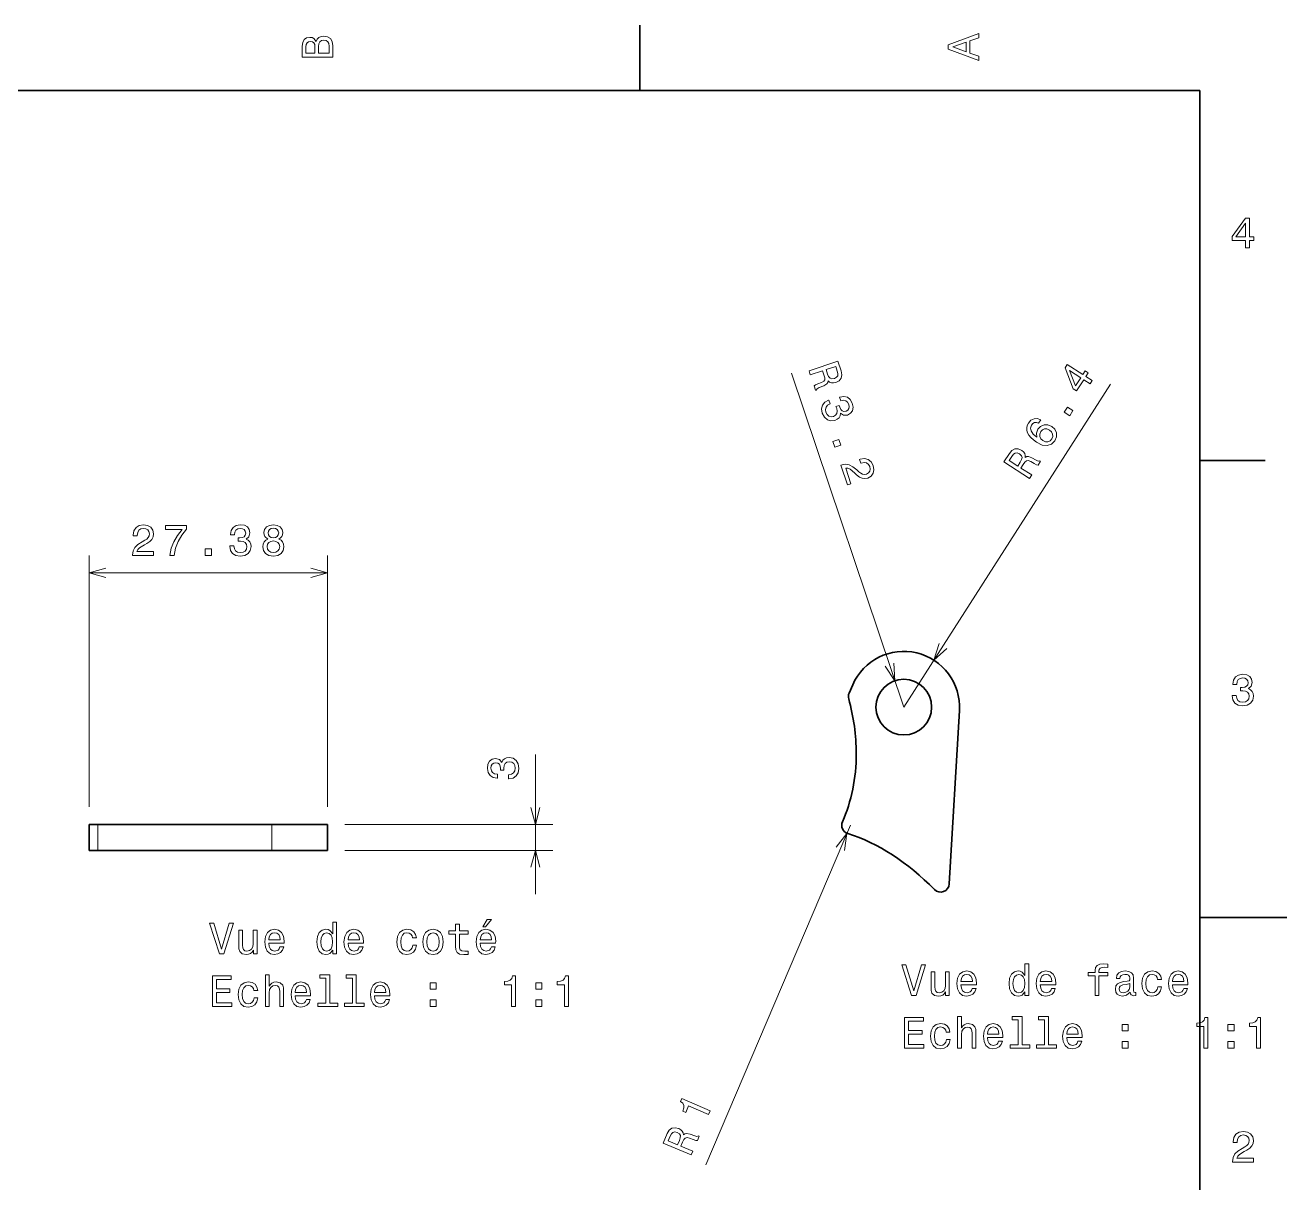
# Model space of a CAD drawing. Extents: x 0 to 297, y 0 to 210.
# Drawn here: x 152.1 to 297, y 74.5 to 207.5 of the extents above; entities that cross this region are included whole.
import ezdxf

# ---------------------------------------------------------------- set-up
doc = ezdxf.new("R2010")
doc.units = 0

msp = doc.modelspace()

# ---------------------------------------------------------------- linework, layer by layer
at = {"color": 7, "lineweight": 35, "ltscale": 0.1875}
for p, q in [((222.699997, 200), (222.699997, 207.5)), ((287, 157.5), (294.5, 157.5))]:
    msp.add_line(p, q, dxfattribs=at)
at = {"color": 7, "lineweight": 35}
for p, q in [((287, 200), (10, 200)), ((287, 10), (287, 200))]:
    msp.add_line(p, q, dxfattribs=at)
at = {"color": 7, "lineweight": 13}
for p, q in [((253.012619, 129.174469), (240.109375, 167.517853)), ((253.012619, 129.174469), (276.773651, 166.280792)), ((159.453827, 117.702499), (159.453827, 146.597809)), ((186.831055, 117.702499), (186.831055, 146.597809)), ((159.453827, 144.597809), (186.831055, 144.597809)), ((188.831055, 115.702499), (212.713531, 115.702499)), ((246.880676, 115.594124), (230.287857, 76.585869)), ((188.831055, 112.702499), (212.713531, 112.702499))]:
    msp.add_line(p, q, dxfattribs=at)
at = {"color": 7, "lineweight": 35, "ltscale": 0.025921}
msp.add_line((247.148758, 131.738678), (246.733353, 130.788712), dxfattribs=at)
at = {"color": 7, "lineweight": 35, "ltscale": 0.499431}
for p, q in [((258.242493, 108.859482), (259.401825, 128.803055)), ((160.453827, 115.702499), (180.431061, 115.702499)), ((160.453827, 112.702499), (180.431061, 112.702499))]:
    msp.add_line(p, q, dxfattribs=at)
at = {"color": 7, "lineweight": 13, "ltscale": 0.400901}
msp.add_line((210.713531, 107.702499), (210.713531, 123.738525), dxfattribs=at)
at = {"color": 7, "lineweight": 35, "ltscale": 0.025}
for p, q in [((160.453827, 115.702499), (159.453827, 115.702499)), ((160.453827, 112.702499), (159.453827, 112.702499))]:
    msp.add_line(p, q, dxfattribs=at)
at = {"color": 7, "lineweight": 35, "ltscale": 0.075}
for p, q in [((159.453827, 112.702499), (159.453827, 115.702499)), ((186.831055, 112.702499), (186.831055, 115.702499))]:
    msp.add_line(p, q, dxfattribs=at)
at = {"color": 7, "lineweight": 13, "ltscale": 0.075}
for p, q in [((160.453827, 112.702499), (160.453827, 115.702499)), ((180.431061, 112.702499), (180.431061, 115.702499))]:
    msp.add_line(p, q, dxfattribs=at)
at = {"color": 7, "lineweight": 35, "ltscale": 0.16}
for p, q in [((186.831055, 115.702499), (180.431061, 115.702499)), ((186.831055, 112.702499), (180.431061, 112.702499))]:
    msp.add_line(p, q, dxfattribs=at)
at = {"color": 7, "lineweight": 35, "ltscale": 0.25}
msp.add_line((287, 105), (297, 105), dxfattribs=at)
at = {"color": 7, "lineweight": 13}
for points in [[(185.542007, 205.630417), (185.249496, 205.983429), (185.052811, 206.074219), (184.81073, 206.104477), (184.432495, 206.03891), (184.160156, 205.842224), (183.993729, 205.524506), (183.933212, 205.080704), (183.933212, 203.835022), (187.433212, 203.835022), (187.433212, 205.151306), (187.36261, 205.620331), (187.155838, 205.968307), (186.828018, 206.185165), (186.384216, 206.260818), (186.08667, 206.215424), (185.839554, 206.094391), (185.65799, 205.897705)], [(187.014618, 205.095825), (187.014618, 204.298996), (185.809296, 204.298996), (185.809296, 205.050446), (185.844589, 205.368164), (185.9505, 205.595108), (186.132065, 205.731277), (186.394302, 205.776657), (186.671692, 205.731277), (186.863327, 205.605194), (186.979324, 205.393372)], [(261.633209, 203.466858), (261.633209, 203.930847), (260.604401, 204.298996), (260.604401, 205.695969), (261.633209, 206.064133), (261.633209, 206.538193), (258.128174, 205.257217), (258.128174, 204.742798)], [(185.385666, 204.984879), (185.385666, 204.298996), (184.351807, 204.298996), (184.351807, 205.025223), (184.382065, 205.297562), (184.472839, 205.489197), (184.629181, 205.605194), (184.86116, 205.645538), (185.093155, 205.600143), (185.254532, 205.479111), (185.355408, 205.272339)], [(260.17572, 204.460388), (258.632477, 205), (260.17572, 205.539627)], [(292.277374, 181.916794), (292.731262, 181.916794), (292.731262, 182.784225), (293.23056, 182.784225), (293.23056, 183.187683), (292.731262, 183.187683), (292.731262, 185.341141), (292.272339, 185.341141), (290.739197, 183.228027), (290.739197, 182.784225), (292.277374, 182.784225)], [(291.162842, 183.187683), (292.277374, 184.756134), (292.277374, 183.187683)], [(242.130371, 167.782898), (242.279968, 167.338379), (243.680466, 167.809662), (243.833267, 167.355591), (243.931519, 167.016174), (243.935379, 166.78334), (243.816254, 166.61554), (243.550323, 166.472839), (243.128189, 166.304169), (242.85582, 166.180603), (242.707825, 166.06694), (242.876724, 165.565063), (242.967545, 165.595612), (243.064377, 165.750595), (243.300064, 165.872467), (243.824142, 166.08609), (244.193527, 166.300842), (244.280807, 166.452606), (244.313721, 166.655243), (244.497559, 166.504257), (244.709885, 166.426727), (244.949158, 166.411469), (245.212143, 166.468033), (245.591125, 166.670059), (245.827911, 166.962585), (245.903381, 167.339188), (245.820755, 167.790283), (245.447586, 168.8992)], [(245.37265, 167.777832), (245.442093, 167.476624), (245.420441, 167.240524), (245.29657, 167.055176), (245.048157, 166.923676), (244.754852, 166.878189), (244.544128, 166.950943), (244.384094, 167.141861), (244.25885, 167.434952), (244.086746, 167.946396), (245.190887, 168.317963)], [(274.420349, 166.314529), (274.665131, 166.696777), (273.934631, 167.164551), (274.203857, 167.585007), (273.864105, 167.802582), (273.594849, 167.382111), (271.781342, 168.543396), (271.533875, 168.156921), (272.486633, 165.726273), (272.860382, 165.486938), (273.68985, 166.782318)], [(272.749054, 166.061279), (272.029236, 167.845688), (273.350098, 166.999878)], [(244.412994, 164.44693), (244.379532, 164.435669), (243.946411, 164.204773), (243.677856, 163.864319), (243.577026, 163.436615), (243.653397, 162.940857), (243.901932, 162.4711), (244.237717, 162.169037), (244.652725, 162.042633), (245.111862, 162.101364), (245.381012, 162.234512), (245.575058, 162.41687), (245.694, 162.648468), (245.74585, 162.921326), (246.108505, 162.697495), (246.55658, 162.725891), (246.905273, 162.92305), (247.118118, 163.22348), (247.182373, 163.617584), (247.090103, 164.097366), (246.868851, 164.501816), (246.547562, 164.760849), (246.140579, 164.863342), (245.671936, 164.785461), (245.638474, 164.7742), (245.781631, 164.348785), (246.100403, 164.413498), (246.362106, 164.363205), (246.563492, 164.207489), (246.706192, 163.941559), (246.751602, 163.680145), (246.712341, 163.464737), (246.586823, 163.30011), (246.381424, 163.183105), (246.132736, 163.147308), (245.936401, 163.208939), (245.773254, 163.377518), (245.652878, 163.64032), (245.59494, 163.828339), (245.217331, 163.701263), (245.305695, 163.470276), (245.364014, 163.154663), (245.324905, 162.891418), (245.183533, 162.694855), (244.955841, 162.565018), (244.660919, 162.524292), (244.408737, 162.59375), (244.205688, 162.770187), (244.064545, 163.047287), (244.011017, 163.364502), (244.080414, 163.632629), (244.263199, 163.84845), (244.560974, 164.007187)], [(268.740814, 162.186615), (268.345123, 162.326202), (267.970642, 162.302505), (267.624329, 162.11705), (267.329773, 161.778656), (267.199036, 161.509048), (267.141052, 161.240768), (267.15033, 160.965347), (267.233856, 160.684296), (267.385834, 160.407303), (267.610565, 160.131653), (267.90802, 159.85733), (268.275116, 159.598297), (268.921722, 159.280075), (269.492432, 159.208054), (269.970612, 159.374954), (270.353516, 159.776535), (270.540863, 160.237457), (270.542511, 160.679565), (270.358765, 161.084671), (270.005768, 161.412521), (269.556061, 161.598679), (269.120941, 161.601852), (268.732483, 161.425415), (268.425201, 161.095184), (268.25177, 160.637314), (268.300751, 160.180756), (267.87439, 160.54361), (267.625885, 160.894379), (267.55954, 161.230301), (267.676514, 161.562622), (267.846466, 161.75322), (268.039001, 161.857498), (268.255646, 161.868484), (268.490601, 161.795868)], [(272.06842, 162.641647), (272.443726, 163.227753), (271.810913, 163.632965), (271.435608, 163.046875)], [(269.746216, 160.997833), (269.983887, 160.779785), (270.111572, 160.530319), (270.125122, 160.252167), (270.015289, 159.987137), (269.812347, 159.763748), (269.558319, 159.656952), (269.275574, 159.664322), (268.983551, 159.797424), (268.747406, 160.008514), (268.623962, 160.255264), (268.621643, 160.532211), (268.74353, 160.825455), (268.937103, 161.024872), (269.177216, 161.128632), (269.453003, 161.119736)], [(244.856934, 159.680664), (245.078903, 159.021042), (245.791092, 159.260712), (245.569122, 159.920334)], [(267.458435, 155.442474), (267.711365, 155.837448), (266.466949, 156.634293), (266.725311, 157.037766), (266.928436, 157.326904), (267.107544, 157.475708), (267.312988, 157.487885), (267.590759, 157.369904), (267.986603, 157.146362), (268.253479, 157.011398), (268.434784, 156.967178), (268.720337, 157.413116), (268.639648, 157.464783), (268.45816, 157.443253), (268.215576, 157.550705), (267.720856, 157.825562), (267.322113, 157.979095), (267.149139, 157.952118), (266.97052, 157.850906), (266.973145, 158.088776), (266.900635, 158.302887), (266.762726, 158.498993), (266.553955, 158.66861), (266.159119, 158.837601), (265.782776, 158.83905), (265.441895, 158.662094), (265.141907, 158.315216), (264.510956, 157.329895)], [(265.43219, 157.973618), (265.623566, 158.21637), (265.821198, 158.347321), (266.043304, 158.366806), (266.301361, 158.255463), (266.520477, 158.055252), (266.595703, 157.845383), (266.547058, 157.601074), (266.396942, 157.319901), (266.105957, 156.865463), (265.124878, 157.493698)], [(245.767029, 156.976227), (246.534271, 154.696243), (246.945343, 154.834579), (246.338943, 156.636581), (246.597366, 156.611801), (246.84169, 156.502457), (247.359604, 156.086105), (247.5979, 155.852341), (247.909592, 155.606049), (248.224182, 155.461823), (248.549622, 155.427658), (248.885956, 155.48764), (249.260117, 155.70401), (249.499985, 156.034821), (249.58493, 156.446518), (249.507034, 156.915176), (249.271362, 157.346695), (248.929291, 157.620026), (248.495209, 157.724045), (247.996262, 157.641281), (247.929352, 157.618759), (248.075714, 157.183792), (248.113953, 157.196655), (248.453461, 157.263016), (248.735886, 157.214386), (248.958008, 157.060333), (249.102264, 156.805573), (249.147766, 156.512253), (249.097427, 156.26651), (248.956055, 156.069946), (248.73793, 155.943329), (248.506805, 155.902802), (248.289825, 155.930878), (248.075836, 156.029144), (247.861664, 156.191208), (247.613815, 156.421738), (247.159821, 156.790436), (246.733368, 157.014084), (246.285034, 157.081375), (245.781357, 156.981064)], [(164.43985, 146.597809), (166.845459, 146.597809), (166.845459, 147.031525), (164.944168, 147.031525), (165.050079, 147.268555), (165.231628, 147.46524), (165.791428, 147.823318), (166.088989, 147.974609), (166.421829, 148.191467), (166.658859, 148.443634), (166.795029, 148.74118), (166.845459, 149.079086), (166.759735, 149.502716), (166.522705, 149.835571), (166.159592, 150.047379), (165.690567, 150.123032), (165.206421, 150.037292), (164.838257, 149.800262), (164.601227, 149.422028), (164.520538, 148.922745), (164.520538, 148.852142), (164.979477, 148.852142), (164.979477, 148.892487), (165.024857, 149.235413), (165.161026, 149.487579), (165.377884, 149.648956), (165.665344, 149.704437), (165.957855, 149.654007), (166.174713, 149.527924), (166.315933, 149.331238), (166.366364, 149.084122), (166.331055, 148.852142), (166.235229, 148.655457), (166.073853, 148.483978), (165.851944, 148.332687), (165.554398, 148.171295), (165.060165, 147.858612), (164.712173, 147.525772), (164.505402, 147.122314), (164.43985, 146.612946)], [(168.705414, 146.597809), (169.214767, 146.597809), (169.381195, 147.429947), (169.673706, 148.206604), (170.08725, 148.92778), (170.626877, 149.603577), (170.626877, 150.022156), (168.226303, 150.022156), (168.226303, 149.563232), (170.142731, 149.563232), (169.587967, 148.882401), (169.169388, 148.171295), (168.876877, 147.41481)], [(175.607574, 147.697235), (175.607574, 147.661926), (175.688263, 147.17778), (175.925293, 146.814667), (176.298492, 146.582687), (176.792725, 146.496948), (177.31723, 146.582687), (177.710602, 146.804581), (177.962753, 147.157608), (178.053528, 147.611496), (178.013184, 147.909058), (177.902237, 148.151123), (177.720688, 148.337723), (177.478607, 148.473892), (177.806412, 148.746231), (177.922409, 149.179947), (177.846756, 149.573318), (177.629898, 149.870865), (177.276871, 150.057465), (176.792725, 150.123032), (176.338837, 150.042328), (175.99086, 149.820435), (175.763916, 149.467407), (175.688263, 148.998383), (175.688263, 148.963089), (176.137115, 148.963089), (176.17746, 149.285858), (176.308578, 149.517838), (176.520386, 149.659058), (176.817947, 149.709488), (177.080185, 149.669144), (177.271835, 149.563232), (177.387833, 149.391754), (177.433212, 149.159775), (177.387833, 148.912659), (177.266785, 148.746231), (177.054977, 148.645355), (176.767517, 148.615112), (176.570831, 148.620148), (176.570831, 148.221741), (176.817947, 148.231812), (177.135666, 148.186432), (177.372696, 148.065399), (177.513916, 147.868713), (177.564346, 147.611496), (177.508865, 147.319), (177.36261, 147.102142), (177.13063, 146.965973), (176.822983, 146.920578), (176.505264, 146.971008), (176.27327, 147.122314), (176.127014, 147.36438), (176.071548, 147.697235)], [(179.98912, 148.483978), (179.731918, 148.342773), (179.555405, 148.146088), (179.444458, 147.898956), (179.409149, 147.60141), (179.489853, 147.152573), (179.721832, 146.804581), (180.100082, 146.582687), (180.614487, 146.496948), (181.123856, 146.582687), (181.50209, 146.804581), (181.734085, 147.152573), (181.819824, 147.60141), (181.779465, 147.898956), (181.673569, 148.146088), (181.492004, 148.342773), (181.239853, 148.483978), (181.441574, 148.605011), (181.582779, 148.771439), (181.668518, 148.973175), (181.698776, 149.220291), (181.618088, 149.578369), (181.406265, 149.865829), (181.063339, 150.052429), (180.614487, 150.123032), (180.160599, 150.052429), (179.817657, 149.865829), (179.6008, 149.578369), (179.525146, 149.220291), (179.550369, 148.973175), (179.636093, 148.771439)], [(180.004257, 149.179947), (180.044601, 149.401855), (180.165634, 149.573318), (180.357285, 149.67923), (180.614487, 149.719574), (180.866653, 149.67923), (181.058289, 149.573318), (181.179321, 149.401855), (181.224716, 149.179947), (181.179321, 148.953003), (181.058289, 148.776489), (180.866653, 148.660492), (180.614487, 148.625183), (180.357285, 148.665527), (180.165634, 148.776489), (180.044601, 148.953003)], [(179.893311, 147.611496), (179.93869, 147.878784), (180.084946, 148.080521), (180.31189, 148.211639), (180.614487, 148.257034), (180.912033, 148.211639), (181.138977, 148.080521), (181.285233, 147.878784), (181.335663, 147.611496), (181.285233, 147.324036), (181.138977, 147.107178), (180.912033, 146.965973), (180.614487, 146.920578), (180.31189, 146.965973), (180.084946, 147.107178), (179.93869, 147.324036)], [(172.794464, 146.597809), (173.490417, 146.597809), (173.490417, 147.349258), (172.794464, 147.349258)], [(290.729126, 130.51622), (290.729126, 130.480911), (290.809814, 129.996765), (291.046844, 129.633652), (291.420044, 129.401657), (291.914276, 129.315933), (292.438782, 129.401657), (292.832153, 129.623566), (293.08429, 129.976593), (293.175079, 130.430481), (293.134735, 130.728027), (293.023773, 130.970108), (292.842224, 131.156708), (292.600159, 131.292877), (292.927948, 131.565216), (293.043945, 131.998932), (292.968292, 132.392303), (292.751434, 132.68985), (292.398407, 132.87645), (291.914276, 132.942017), (291.460388, 132.861313), (291.112396, 132.63942), (290.885468, 132.286392), (290.809814, 131.817368), (290.809814, 131.782074), (291.258636, 131.782074), (291.299011, 132.104828), (291.430115, 132.336823), (291.641937, 132.478027), (291.939484, 132.528473), (292.201721, 132.488113), (292.393372, 132.382217), (292.509369, 132.210739), (292.554749, 131.97876), (292.509369, 131.731628), (292.388336, 131.565216), (292.176514, 131.46434), (291.889069, 131.434082), (291.692383, 131.439133), (291.692383, 131.04071), (291.939484, 131.050797), (292.257202, 131.005417), (292.494232, 130.884369), (292.635468, 130.687683), (292.685883, 130.430481), (292.630402, 130.13797), (292.484161, 129.921112), (292.252167, 129.784943), (291.944519, 129.739563), (291.626801, 129.789993), (291.394806, 129.941284), (291.248566, 130.183365), (291.193085, 130.51622)], [(207.614105, 120.949615), (207.649399, 120.949615), (208.13356, 121.030312), (208.496674, 121.267342), (208.728653, 121.640541), (208.814392, 122.134773), (208.728653, 122.659271), (208.50676, 123.052643), (208.153732, 123.30481), (207.699829, 123.395584), (207.402283, 123.35524), (207.160217, 123.244286), (206.973618, 123.062729), (206.837448, 122.820656), (206.565109, 123.148468), (206.131393, 123.264458), (205.738022, 123.188812), (205.440475, 122.971954), (205.253876, 122.618927), (205.188309, 122.134773), (205.268997, 121.680885), (205.490906, 121.332901), (205.843933, 121.105957), (206.312958, 121.030312), (206.348251, 121.030312), (206.348251, 121.479156), (206.025482, 121.519501), (205.793503, 121.650627), (205.652283, 121.862442), (205.601852, 122.159988), (205.642197, 122.422241), (205.748108, 122.613884), (205.919586, 122.729874), (206.151566, 122.775269), (206.398682, 122.729874), (206.565109, 122.608841), (206.66597, 122.397026), (206.696228, 122.109558), (206.691193, 121.912872), (207.0896, 121.912872), (207.079514, 122.159988), (207.124908, 122.477715), (207.245941, 122.714745), (207.442627, 122.855957), (207.699829, 122.906387), (207.99234, 122.850914), (208.209198, 122.704659), (208.345367, 122.472672), (208.390762, 122.165039), (208.340332, 121.847313), (208.189026, 121.615326), (207.94696, 121.46907), (207.614105, 121.413597)], [(175.537979, 104.350914), (174.660446, 101.370369), (173.757721, 104.350914), (173.27861, 104.350914), (174.408295, 100.845871), (174.912613, 100.845871), (176.017075, 104.350914)], [(187.424866, 101.264458), (187.424866, 100.845871), (187.868668, 100.845871), (187.868668, 104.466911), (187.429901, 104.466911), (187.429901, 103.140541), (187.09201, 103.523827), (186.885239, 103.614601), (186.648209, 103.649902), (186.219528, 103.549042), (185.886673, 103.266617), (185.669815, 102.812729), (185.594177, 102.202499), (185.669815, 101.59227), (185.886673, 101.133331), (186.219528, 100.845871), (186.648209, 100.750053), (186.885239, 100.785355), (187.097046, 100.876129)], [(204.672699, 103.922241), (204.970245, 103.922241), (205.671265, 104.779587), (205.177017, 104.779587)], [(178.740417, 103.554085), (178.296616, 103.554085), (178.296616, 101.990685), (178.246185, 101.627571), (178.09993, 101.365326), (177.872986, 101.203941), (177.575439, 101.153511), (177.338409, 101.193855), (177.187103, 101.314888), (177.101379, 101.52166), (177.081207, 101.814171), (177.081207, 103.554085), (176.63739, 103.554085), (176.63739, 101.773827), (176.652527, 101.415756), (176.748352, 101.118202), (177.040863, 100.845871), (177.509872, 100.750053), (177.762039, 100.785355), (177.978897, 100.876129), (178.165497, 101.032471), (178.316788, 101.259415), (178.316788, 100.845871), (178.740417, 100.845871)], [(180.076874, 102.071373), (181.852097, 102.071373), (181.857132, 102.278145), (181.776443, 102.858116), (181.55455, 103.29184), (181.201523, 103.554085), (180.732498, 103.649902), (180.27356, 103.549042), (179.920532, 103.266617), (179.693588, 102.807686), (179.6129, 102.202499), (179.688553, 101.582184), (179.915497, 101.128288), (180.263474, 100.845871), (180.717377, 100.750053), (181.110748, 100.815613), (181.433502, 100.987083), (181.670532, 101.259415), (181.806702, 101.622528), (181.36795, 101.622528), (181.277161, 101.420799), (181.146042, 101.269501), (180.772842, 101.148468), (180.485382, 101.203941), (180.268524, 101.380455), (180.127304, 101.667915), (180.076874, 102.056244)], [(180.076874, 102.444572), (180.132355, 102.792557), (180.268524, 103.049759), (180.475296, 103.2061), (180.747635, 103.261574), (181.014923, 103.2061), (181.221695, 103.049759), (181.347778, 102.792557), (181.393158, 102.444572)], [(186.723846, 103.251488), (187.016357, 103.180885), (187.238266, 102.9842), (187.369385, 102.656387), (187.419815, 102.202499), (187.369385, 101.743568), (187.238266, 101.415756), (187.016357, 101.214027), (186.723846, 101.148468), (186.446472, 101.214027), (186.234665, 101.415756), (186.093445, 101.748611), (186.048065, 102.202499), (186.093445, 102.651344), (186.234665, 102.979156), (186.446472, 103.180885)], [(189.184952, 102.071373), (190.960159, 102.071373), (190.96521, 102.278145), (190.884521, 102.858116), (190.662613, 103.29184), (190.309586, 103.554085), (189.840576, 103.649902), (189.381638, 103.549042), (189.02861, 103.266617), (188.801666, 102.807686), (188.720978, 102.202499), (188.796616, 101.582184), (189.02356, 101.128288), (189.371552, 100.845871), (189.825439, 100.750053), (190.218811, 100.815613), (190.54158, 100.987083), (190.77861, 101.259415), (190.91478, 101.622528), (190.476013, 101.622528), (190.385239, 101.420799), (190.25412, 101.269501), (189.88092, 101.148468), (189.593445, 101.203941), (189.376587, 101.380455), (189.235382, 101.667915), (189.184952, 102.056244)], [(189.184952, 102.444572), (189.240417, 102.792557), (189.376587, 103.049759), (189.583359, 103.2061), (189.855698, 103.261574), (190.122986, 103.2061), (190.329758, 103.049759), (190.455841, 102.792557), (190.501236, 102.444572)], [(196.593445, 102.656387), (197.032211, 102.656387), (196.941437, 103.059845), (196.724579, 103.377571), (196.386673, 103.574257), (195.947922, 103.649902), (195.463776, 103.549042), (195.095612, 103.266617), (194.863617, 102.807686), (194.782928, 102.192413), (194.858582, 101.582184), (195.085526, 101.128288), (195.443604, 100.845871), (195.932785, 100.750053), (196.366501, 100.825699), (196.704407, 101.037514), (196.936386, 101.370369), (197.037262, 101.814171), (196.613617, 101.814171), (196.537979, 101.531754), (196.396759, 101.319931), (196.195038, 101.188812), (195.947922, 101.148468), (195.640289, 101.214027), (195.418381, 101.415756), (195.282211, 101.743568), (195.236816, 102.207542), (195.282211, 102.66143), (195.423416, 102.989243), (195.65036, 103.190971), (195.947922, 103.261574), (196.210159, 103.216187), (196.406845, 103.100197), (196.537979, 102.908554)], [(197.77356, 102.197456), (197.854263, 101.582184), (198.086243, 101.128288), (198.454407, 100.845871), (198.948639, 100.750053), (199.437836, 100.845871), (199.805984, 101.123245), (200.037979, 101.577141), (200.123703, 102.197456), (200.037979, 102.812729), (199.805984, 103.27166), (199.437836, 103.549042), (198.948639, 103.649902), (198.454407, 103.549042), (198.086243, 103.266617), (197.854263, 102.812729)], [(198.227448, 102.202499), (198.272842, 102.656387), (198.414063, 102.9842), (198.641006, 103.185928), (198.948639, 103.256531), (199.251236, 103.185928), (199.47818, 102.989243), (199.619385, 102.656387), (199.669815, 102.202499), (199.619385, 101.743568), (199.47818, 101.410713), (199.251236, 101.208984), (198.948639, 101.143425), (198.641006, 101.208984), (198.414063, 101.410713), (198.272842, 101.743568)], [(201.535812, 103.085068), (201.535812, 101.728439), (201.566071, 101.289673), (201.707275, 100.987083), (201.9897, 100.81057), (202.468811, 100.750053), (202.993301, 100.775269), (202.993301, 101.158554), (202.610016, 101.128288), (202.262039, 101.16864), (202.075439, 101.294716), (201.994751, 101.506531), (201.979614, 101.804085), (201.979614, 103.085068), (202.993301, 103.085068), (202.993301, 103.463303), (201.979614, 103.463303), (201.979614, 104.255096), (201.535812, 104.255096), (201.535812, 103.463303), (200.769241, 103.463303), (200.769241, 103.085068)], [(204.365067, 102.071373), (206.140274, 102.071373), (206.145325, 102.278145), (206.064636, 102.858116), (205.842728, 103.29184), (205.4897, 103.554085), (205.020676, 103.649902), (204.561752, 103.549042), (204.208725, 103.266617), (203.981781, 102.807686), (203.901093, 102.202499), (203.97673, 101.582184), (204.203674, 101.128288), (204.551666, 100.845871), (205.005554, 100.750053), (205.398926, 100.815613), (205.721695, 100.987083), (205.958725, 101.259415), (206.094894, 101.622528), (205.656128, 101.622528), (205.565353, 101.420799), (205.434235, 101.269501), (205.061035, 101.148468), (204.77356, 101.203941), (204.556702, 101.380455), (204.415497, 101.667915), (204.365067, 102.056244)], [(204.365067, 102.444572), (204.420532, 102.792557), (204.556702, 103.049759), (204.763474, 103.2061), (205.035812, 103.261574), (205.303101, 103.2061), (205.509872, 103.049759), (205.635956, 102.792557), (205.681335, 102.444572)], [(255.042191, 99.565933), (254.164658, 96.585388), (253.261932, 99.565933), (252.782822, 99.565933), (253.912506, 96.06089), (254.416824, 96.06089), (255.521286, 99.565933)], [(258.244629, 98.769104), (257.800842, 98.769104), (257.800842, 97.205704), (257.750397, 96.84259), (257.604156, 96.580345), (257.377197, 96.418961), (257.079651, 96.36853), (256.842621, 96.408875), (256.691315, 96.529907), (256.605591, 96.736679), (256.585419, 97.02919), (256.585419, 98.769104), (256.141602, 98.769104), (256.141602, 96.988846), (256.156738, 96.630775), (256.252563, 96.333221), (256.545074, 96.06089), (257.014099, 95.965073), (257.266235, 96.000374), (257.483093, 96.091148), (257.669708, 96.24749), (257.821014, 96.474434), (257.821014, 96.06089), (258.244629, 96.06089)], [(259.581085, 97.286392), (261.356293, 97.286392), (261.361359, 97.493164), (261.28067, 98.073135), (261.058746, 98.506859), (260.705719, 98.769104), (260.236725, 98.864922), (259.777771, 98.764061), (259.424744, 98.481636), (259.197815, 98.022705), (259.117126, 97.417519), (259.192749, 96.797203), (259.419708, 96.343307), (259.7677, 96.06089), (260.221588, 95.965073), (260.61496, 96.030632), (260.937714, 96.202103), (261.174744, 96.474434), (261.310913, 96.837547), (260.872162, 96.837547), (260.781372, 96.635818), (260.650269, 96.48452), (260.277069, 96.363487), (259.989594, 96.418961), (259.772736, 96.595474), (259.631531, 96.882935), (259.581085, 97.271263)], [(266.929077, 96.479477), (266.929077, 96.06089), (267.372864, 96.06089), (267.372864, 99.681931), (266.934113, 99.681931), (266.934113, 98.35556), (266.596222, 98.738846), (266.389435, 98.82962), (266.152405, 98.864922), (265.723755, 98.764061), (265.3909, 98.481636), (265.174042, 98.027748), (265.098389, 97.417519), (265.174042, 96.807289), (265.3909, 96.348351), (265.723755, 96.06089), (266.152405, 95.965073), (266.389435, 96.000374), (266.601257, 96.091148)], [(268.689148, 97.286392), (270.464386, 97.286392), (270.469421, 97.493164), (270.388733, 98.073135), (270.16684, 98.506859), (269.813812, 98.769104), (269.344788, 98.864922), (268.885834, 98.764061), (268.532806, 98.481636), (268.305878, 98.022705), (268.225189, 97.417519), (268.300842, 96.797203), (268.527771, 96.343307), (268.875763, 96.06089), (269.329651, 95.965073), (269.723022, 96.030632), (270.045776, 96.202103), (270.282806, 96.474434), (270.418976, 96.837547), (269.980225, 96.837547), (269.889435, 96.635818), (269.758331, 96.48452), (269.385132, 96.363487), (269.097656, 96.418961), (268.880798, 96.595474), (268.739594, 96.882935), (268.689148, 97.271263)], [(274.988159, 98.300087), (274.988159, 96.06089), (275.431946, 96.06089), (275.431946, 98.300087), (276.440613, 98.300087), (276.440613, 98.678322), (275.431946, 98.678322), (275.431946, 98.844749), (275.467255, 99.046478), (275.583252, 99.182648), (275.779938, 99.263336), (276.062347, 99.293602), (276.440613, 99.27343), (276.440613, 99.656708), (275.961487, 99.681931), (275.527771, 99.636536), (275.225189, 99.500374), (275.04364, 99.263336), (274.988159, 98.925446), (274.988159, 98.678322), (274.176208, 98.678322), (274.176208, 98.300087)], [(279.0177, 96.413918), (279.0177, 96.398788), (279.042908, 96.227318), (279.118561, 96.106277), (279.436279, 96.01046), (279.683411, 96.050804), (279.683411, 96.393745), (279.577484, 96.378616), (279.436279, 96.444176), (279.411072, 96.645905), (279.411072, 98.04792), (279.350555, 98.405991), (279.174042, 98.65815), (278.866394, 98.809448), (278.432678, 98.864922), (278.009033, 98.804405), (277.69635, 98.632935), (277.499695, 98.365646), (277.434113, 98.012619), (277.434113, 97.982361), (277.83252, 97.982361), (277.867828, 98.194176), (277.97879, 98.345474), (278.160339, 98.436249), (278.417542, 98.47155), (278.664673, 98.446335), (278.841187, 98.370689), (278.947083, 98.239563), (278.982391, 98.058006), (278.962219, 97.846191), (278.881531, 97.740288), (278.67981, 97.68985), (278.301544, 97.649506), (277.867828, 97.558731), (277.560211, 97.397346), (277.378632, 97.145187), (277.323181, 96.771988), (277.373596, 96.439133), (277.529938, 96.192017), (277.782104, 96.035675), (278.130096, 95.980202), (278.599091, 96.086105)], [(282.169708, 97.871407), (282.608459, 97.871407), (282.5177, 98.274864), (282.300842, 98.59259), (281.962921, 98.789276), (281.52417, 98.864922), (281.040039, 98.764061), (280.671875, 98.481636), (280.43988, 98.022705), (280.359192, 97.407433), (280.434845, 96.797203), (280.661774, 96.343307), (281.019836, 96.06089), (281.509033, 95.965073), (281.942749, 96.040718), (282.28067, 96.252533), (282.512634, 96.585388), (282.613525, 97.02919), (282.18988, 97.02919), (282.114227, 96.746773), (281.973022, 96.53495), (281.771301, 96.403831), (281.52417, 96.363487), (281.216553, 96.429047), (280.994629, 96.630775), (280.858459, 96.958588), (280.81308, 97.422562), (280.858459, 97.87645), (280.999664, 98.204262), (281.226624, 98.405991), (281.52417, 98.476593), (281.786407, 98.431206), (281.983093, 98.315216), (282.114227, 98.123573)], [(283.869263, 97.286392), (285.644501, 97.286392), (285.649536, 97.493164), (285.568848, 98.073135), (285.346924, 98.506859), (284.993896, 98.769104), (284.524902, 98.864922), (284.065948, 98.764061), (283.712921, 98.481636), (283.485992, 98.022705), (283.405304, 97.417519), (283.480957, 96.797203), (283.707886, 96.343307), (284.055878, 96.06089), (284.509766, 95.965073), (284.903137, 96.030632), (285.225891, 96.202103), (285.462921, 96.474434), (285.599091, 96.837547), (285.160339, 96.837547), (285.06955, 96.635818), (284.938446, 96.48452), (284.565247, 96.363487), (284.277771, 96.418961), (284.060913, 96.595474), (283.919708, 96.882935), (283.869263, 97.271263)], [(173.601379, 94.799042), (175.820389, 94.799042), (175.820389, 95.222672), (174.065353, 95.222672), (174.065353, 96.407829), (175.628754, 96.407829), (175.628754, 96.826416), (174.065353, 96.826416), (174.065353, 97.875412), (175.780045, 97.875412), (175.780045, 98.299042), (173.601379, 98.299042)], [(178.377304, 96.609558), (178.816071, 96.609558), (178.725296, 97.013016), (178.508438, 97.330742), (178.170532, 97.527428), (177.731781, 97.603073), (177.247635, 97.502213), (176.879471, 97.219788), (176.647491, 96.760857), (176.566788, 96.145584), (176.642441, 95.535355), (176.869385, 95.081459), (177.227448, 94.799042), (177.716644, 94.703224), (178.15036, 94.77887), (178.488266, 94.990685), (178.720245, 95.32354), (178.821121, 95.767342), (178.397491, 95.767342), (178.321838, 95.484924), (178.180618, 95.273102), (177.978897, 95.141983), (177.731781, 95.101639), (177.424149, 95.167198), (177.20224, 95.368927), (177.066071, 95.696739), (177.020676, 96.160713), (177.066071, 96.614601), (177.207275, 96.942413), (177.434235, 97.144142), (177.731781, 97.214745), (177.994019, 97.169357), (178.190704, 97.053368), (178.321838, 96.861725)], [(179.688553, 94.799042), (180.132355, 94.799042), (180.132355, 96.362442), (180.17775, 96.720512), (180.32399, 96.982758), (180.550949, 97.144142), (180.853531, 97.204659), (181.095612, 97.154228), (181.246902, 97.018059), (181.322556, 96.791115), (181.347778, 96.488525), (181.347778, 94.799042), (181.79158, 94.799042), (181.79158, 96.5793), (181.771408, 96.93737), (181.680618, 97.234924), (181.383072, 97.507256), (180.919098, 97.603073), (180.666931, 97.567772), (180.450073, 97.471954), (180.268524, 97.320656), (180.132355, 97.113884), (180.132355, 98.420082), (179.688553, 98.420082)], [(183.1129, 96.024544), (184.888123, 96.024544), (184.893158, 96.231316), (184.812469, 96.811287), (184.590561, 97.24501), (184.237549, 97.507256), (183.768524, 97.603073), (183.309586, 97.502213), (182.956558, 97.219788), (182.729614, 96.760857), (182.648926, 96.15567), (182.724579, 95.535355), (182.951523, 95.081459), (183.2995, 94.799042), (183.753387, 94.703224), (184.146759, 94.768784), (184.469528, 94.940254), (184.706558, 95.212585), (184.842728, 95.575699), (184.403961, 95.575699), (184.313187, 95.37397), (184.182068, 95.222672), (183.808868, 95.101639), (183.521408, 95.157112), (183.30455, 95.333626), (183.16333, 95.621086), (183.1129, 96.009415)], [(183.1129, 96.397743), (183.168381, 96.745728), (183.30455, 97.00293), (183.511322, 97.159271), (183.783646, 97.214745), (184.050949, 97.159271), (184.257721, 97.00293), (184.383789, 96.745728), (184.429184, 96.397743)], [(186.643158, 98.046883), (186.643158, 95.172241), (185.730331, 95.172241), (185.730331, 94.799042), (187.994751, 94.799042), (187.994751, 95.172241), (187.08696, 95.172241), (187.08696, 98.420082), (185.947189, 98.420082), (185.947189, 98.046883)], [(189.679184, 98.046883), (189.679184, 95.172241), (188.766357, 95.172241), (188.766357, 94.799042), (191.030762, 94.799042), (191.030762, 95.172241), (190.122986, 95.172241), (190.122986, 98.420082), (188.983215, 98.420082), (188.983215, 98.046883)], [(192.220978, 96.024544), (193.996185, 96.024544), (194.001236, 96.231316), (193.920532, 96.811287), (193.698639, 97.24501), (193.345612, 97.507256), (192.876587, 97.603073), (192.417664, 97.502213), (192.064636, 97.219788), (191.837692, 96.760857), (191.756989, 96.15567), (191.832642, 95.535355), (192.059586, 95.081459), (192.407578, 94.799042), (192.861465, 94.703224), (193.254837, 94.768784), (193.577606, 94.940254), (193.814636, 95.212585), (193.950806, 95.575699), (193.512039, 95.575699), (193.421265, 95.37397), (193.290131, 95.222672), (192.916931, 95.101639), (192.629471, 95.157112), (192.412613, 95.333626), (192.271408, 95.621086), (192.220978, 96.009415)], [(192.220978, 96.397743), (192.276443, 96.745728), (192.412613, 97.00293), (192.619385, 97.159271), (192.891724, 97.214745), (193.159012, 97.159271), (193.365784, 97.00293), (193.491867, 96.745728), (193.537262, 96.397743)], [(198.600647, 96.755814), (199.296616, 96.755814), (199.296616, 97.507256), (198.600647, 97.507256)], [(207.965927, 94.799042), (208.424866, 94.799042), (208.424866, 98.324257), (208.081924, 98.324257), (207.99115, 98.016624), (207.809586, 97.809845), (207.532211, 97.688812), (207.148926, 97.648468), (207.148926, 97.290398), (207.965927, 97.290398)], [(210.744751, 96.755814), (211.440704, 96.755814), (211.440704, 97.507256), (210.744751, 97.507256)], [(214.037964, 94.799042), (214.496902, 94.799042), (214.496902, 98.324257), (214.153961, 98.324257), (214.063187, 98.016624), (213.881622, 97.809845), (213.604248, 97.688812), (213.220963, 97.648468), (213.220963, 97.290398), (214.037964, 97.290398)], [(259.581085, 97.659592), (259.636566, 98.007576), (259.772736, 98.264778), (259.979492, 98.42112), (260.251831, 98.476593), (260.519135, 98.42112), (260.725891, 98.264778), (260.85199, 98.007576), (260.897369, 97.659592)], [(266.228058, 98.466507), (266.520569, 98.395905), (266.742462, 98.199219), (266.873596, 97.871407), (266.924042, 97.417519), (266.873596, 96.958588), (266.742462, 96.630775), (266.520569, 96.429047), (266.228058, 96.363487), (265.950684, 96.429047), (265.738861, 96.630775), (265.597656, 96.963631), (265.552277, 97.417519), (265.597656, 97.866364), (265.738861, 98.194176), (265.950684, 98.395905)], [(268.689148, 97.659592), (268.744629, 98.007576), (268.880798, 98.264778), (269.087585, 98.42112), (269.359924, 98.476593), (269.627197, 98.42112), (269.833984, 98.264778), (269.960052, 98.007576), (270.005432, 97.659592)], [(278.967255, 97.009018), (278.906738, 96.746773), (278.745361, 96.545036), (278.503296, 96.413918), (278.205719, 96.36853), (278.014099, 96.393745), (277.87793, 96.474434), (277.792175, 96.615646), (277.766968, 96.812332), (277.78714, 96.988846), (277.867828, 97.114922), (278.190613, 97.256134), (278.599091, 97.31665), (278.967255, 97.437691)], [(283.869263, 97.659592), (283.924744, 98.007576), (284.060913, 98.264778), (284.2677, 98.42112), (284.540039, 98.476593), (284.807312, 98.42112), (285.014099, 98.264778), (285.140167, 98.007576), (285.185547, 97.659592)], [(198.600647, 94.799042), (199.296616, 94.799042), (199.296616, 95.550484), (198.600647, 95.550484)], [(210.744751, 94.799042), (211.440704, 94.799042), (211.440704, 95.550484), (210.744751, 95.550484)], [(253.105591, 90.014061), (255.3246, 90.014061), (255.3246, 90.437691), (253.569565, 90.437691), (253.569565, 91.622849), (255.132965, 91.622849), (255.132965, 92.041435), (253.569565, 92.041435), (253.569565, 93.090431), (255.284256, 93.090431), (255.284256, 93.514061), (253.105591, 93.514061)], [(257.881531, 91.824577), (258.320282, 91.824577), (258.229492, 92.228035), (258.012634, 92.545761), (257.674744, 92.742447), (257.235992, 92.818092), (256.751831, 92.717232), (256.383698, 92.434807), (256.151703, 91.975876), (256.071014, 91.360603), (256.146667, 90.750374), (256.373596, 90.296478), (256.731659, 90.014061), (257.220856, 89.918243), (257.654572, 89.993889), (257.992462, 90.205704), (258.224457, 90.538559), (258.325317, 90.982361), (257.901703, 90.982361), (257.82605, 90.699944), (257.684845, 90.488121), (257.483093, 90.357002), (257.235992, 90.316658), (256.928345, 90.382217), (256.706451, 90.583946), (256.570282, 90.911758), (256.524902, 91.375732), (256.570282, 91.82962), (256.711487, 92.157433), (256.938446, 92.359161), (257.235992, 92.429764), (257.49823, 92.384377), (257.694916, 92.268387), (257.82605, 92.076744)], [(259.192749, 90.014061), (259.636566, 90.014061), (259.636566, 91.577461), (259.681946, 91.935532), (259.828217, 92.197777), (260.055145, 92.359161), (260.357758, 92.419678), (260.599823, 92.369247), (260.751129, 92.233078), (260.826782, 92.006134), (260.85199, 91.703545), (260.85199, 90.014061), (261.295776, 90.014061), (261.295776, 91.794319), (261.275604, 92.15239), (261.184845, 92.449944), (260.887299, 92.722275), (260.423309, 92.818092), (260.171143, 92.782791), (259.954285, 92.686974), (259.772736, 92.535675), (259.636566, 92.328903), (259.636566, 93.635101), (259.192749, 93.635101)], [(262.617126, 91.239563), (264.392334, 91.239563), (264.397369, 91.446335), (264.316681, 92.026306), (264.094788, 92.46003), (263.74176, 92.722275), (263.272736, 92.818092), (262.813812, 92.717232), (262.460785, 92.434807), (262.233826, 91.975876), (262.153137, 91.370689), (262.22879, 90.750374), (262.455719, 90.296478), (262.803711, 90.014061), (263.257599, 89.918243), (263.65097, 89.983803), (263.973755, 90.155273), (264.210785, 90.427605), (264.346954, 90.790718), (263.908173, 90.790718), (263.817413, 90.588989), (263.686279, 90.437691), (263.31308, 90.316658), (263.025604, 90.372131), (262.808746, 90.548645), (262.667542, 90.836105), (262.617126, 91.224434)], [(266.147369, 93.261902), (266.147369, 90.38726), (265.234558, 90.38726), (265.234558, 90.014061), (267.498962, 90.014061), (267.498962, 90.38726), (266.591187, 90.38726), (266.591187, 93.635101), (265.451416, 93.635101), (265.451416, 93.261902)], [(269.183411, 93.261902), (269.183411, 90.38726), (268.270569, 90.38726), (268.270569, 90.014061), (270.534973, 90.014061), (270.534973, 90.38726), (269.627197, 90.38726), (269.627197, 93.635101), (268.487427, 93.635101), (268.487427, 93.261902)], [(271.725189, 91.239563), (273.500397, 91.239563), (273.505432, 91.446335), (273.424744, 92.026306), (273.20285, 92.46003), (272.849823, 92.722275), (272.380798, 92.818092), (271.921875, 92.717232), (271.568848, 92.434807), (271.341888, 91.975876), (271.2612, 91.370689), (271.336853, 90.750374), (271.563812, 90.296478), (271.911774, 90.014061), (272.365662, 89.918243), (272.759033, 89.983803), (273.081818, 90.155273), (273.318848, 90.427605), (273.455017, 90.790718), (273.016235, 90.790718), (272.925476, 90.588989), (272.794342, 90.437691), (272.421143, 90.316658), (272.133698, 90.372131), (271.91684, 90.548645), (271.775604, 90.836105), (271.725189, 91.224434)], [(287.470154, 90.014061), (287.929077, 90.014061), (287.929077, 93.539276), (287.586121, 93.539276), (287.495361, 93.231644), (287.313782, 93.024872), (287.036407, 92.903831), (286.653137, 92.863487), (286.653137, 92.505417), (287.470154, 92.505417)], [(293.542175, 90.014061), (294.001099, 90.014061), (294.001099, 93.539276), (293.658173, 93.539276), (293.567383, 93.231644), (293.385834, 93.024872), (293.108459, 92.903831), (292.725189, 92.863487), (292.725189, 92.505417), (293.542175, 92.505417)], [(262.617126, 91.612762), (262.672577, 91.960747), (262.808746, 92.217949), (263.015533, 92.37429), (263.287872, 92.429764), (263.555145, 92.37429), (263.761932, 92.217949), (263.888, 91.960747), (263.933411, 91.612762)], [(271.725189, 91.612762), (271.78067, 91.960747), (271.91684, 92.217949), (272.123596, 92.37429), (272.395935, 92.429764), (272.663208, 92.37429), (272.869995, 92.217949), (272.996063, 91.960747), (273.041473, 91.612762)], [(278.104858, 91.970833), (278.800842, 91.970833), (278.800842, 92.722275), (278.104858, 92.722275)], [(290.248962, 91.970833), (290.944916, 91.970833), (290.944916, 92.722275), (290.248962, 92.722275)], [(278.104858, 90.014061), (278.800842, 90.014061), (278.800842, 90.765503), (278.104858, 90.765503)], [(290.248962, 90.014061), (290.944916, 90.014061), (290.944916, 90.765503), (290.248962, 90.765503)], [(230.585907, 82.396057), (230.765549, 82.818375), (227.521606, 84.198242), (227.387375, 83.88266), (227.634933, 83.678711), (227.754135, 83.430702), (227.756943, 83.128082), (227.644043, 82.759583), (227.973541, 82.619431), (228.293335, 83.371246)], [(228.601425, 77.730698), (228.785004, 78.1623), (227.425247, 78.740692), (227.612778, 79.18158), (227.764893, 79.500511), (227.916718, 79.677071), (228.117249, 79.723305), (228.410797, 79.653244), (228.838333, 79.498779), (229.123993, 79.410156), (229.310104, 79.396759), (229.51738, 79.884048), (229.429199, 79.921555), (229.25386, 79.870087), (228.99675, 79.935608), (228.46315, 80.124222), (228.044403, 80.209167), (227.878342, 80.153755), (227.719101, 80.024193), (227.682037, 80.259178), (227.57489, 80.458214), (227.406219, 80.628601), (227.172104, 80.761078), (226.754639, 80.861923), (226.383301, 80.800659), (226.07666, 80.569382), (225.838669, 80.177368), (225.380692, 79.100693)], [(226.181808, 79.888908), (226.330078, 80.160156), (226.503143, 80.322205), (226.718857, 80.378418), (226.991882, 80.311607), (227.241302, 80.150711), (227.350433, 79.956314), (227.343155, 79.707306), (227.242004, 79.40506), (227.030777, 78.908493), (225.95874, 79.364494)], [(290.76947, 76.916786), (293.175079, 76.916786), (293.175079, 77.350502), (291.273773, 77.350502), (291.3797, 77.587532), (291.561249, 77.784218), (292.121033, 78.142288), (292.418579, 78.293587), (292.751434, 78.510445), (292.988464, 78.762604), (293.124634, 79.060158), (293.175079, 79.398056), (293.089355, 79.821686), (292.852325, 80.154541), (292.489197, 80.366356), (292.020172, 80.442001), (291.536041, 80.35627), (291.167877, 80.119232), (290.930847, 79.740997), (290.850159, 79.241714), (290.850159, 79.171112), (291.309082, 79.171112), (291.309082, 79.211456), (291.354462, 79.554398), (291.490631, 79.806557), (291.707489, 79.967941), (291.994965, 80.023415), (292.287476, 79.972984), (292.504333, 79.846901), (292.645538, 79.650215), (292.695984, 79.403099), (292.660675, 79.171112), (292.56485, 78.974426), (292.403473, 78.802956), (292.181549, 78.651657), (291.884003, 78.490273), (291.389771, 78.177589), (291.041779, 77.844742), (290.835022, 77.441284), (290.76947, 76.931915)]]:
    msp.add_lwpolyline(points, close=True, dxfattribs=at)
for points in [[(161.385666, 145.115448), (159.453827, 144.597809), (161.385666, 144.08017)], [(184.899216, 144.08017), (186.831055, 144.597809), (184.899216, 145.115448)], [(257.069763, 136.470169), (256.463898, 134.564148), (257.941589, 135.911896)], [(250.885239, 133.873199), (251.992004, 132.207352), (251.866455, 134.2034)], [(210.195892, 117.634354), (210.713531, 115.702499), (211.231171, 117.634354)], [(246.209412, 112.693588), (246.489243, 114.673912), (245.256729, 113.098824)], [(211.231171, 110.770645), (210.713531, 112.702499), (210.195892, 110.770645)]]:
    msp.add_lwpolyline(points, dxfattribs=at)
at = {"color": 7, "lineweight": 35}
msp.add_circle((253.012619, 129.174469), 3.2, dxfattribs=at)
for centre, radius, start, end in [((253.012619, 129.174469), 6.4, 356.673092, 156.380692), ((247.649582, 130.388062), 1, 156.380692, 195.534618), ((246.880676, 115.594124), 1, 155.848005, 252.892662), ((257.244171, 108.917519), 1, 224.150693, 356.673092)]:
    msp.add_arc(centre, radius, start, end, dxfattribs=at)
for centre, major_axis, ratio, start_param, end_param in [((236.665604, 126.713432), (3.57933, -15.521828), 0.662528, 1.2352907321, 1.6378963142), ((233.107056, 126.583717), (5.331009, -17.631836), 0.761564, 0.7198801016, 1.1923684982), ((248.432999, 96.059082), (11.878311, -17.596359), 0.659434, 1.8353742685, 2.4559263675)]:
    msp.add_ellipse(centre, major_axis=major_axis, ratio=ratio, start_param=start_param, end_param=end_param, dxfattribs=at)

doc.saveas('drawing.dxf')
